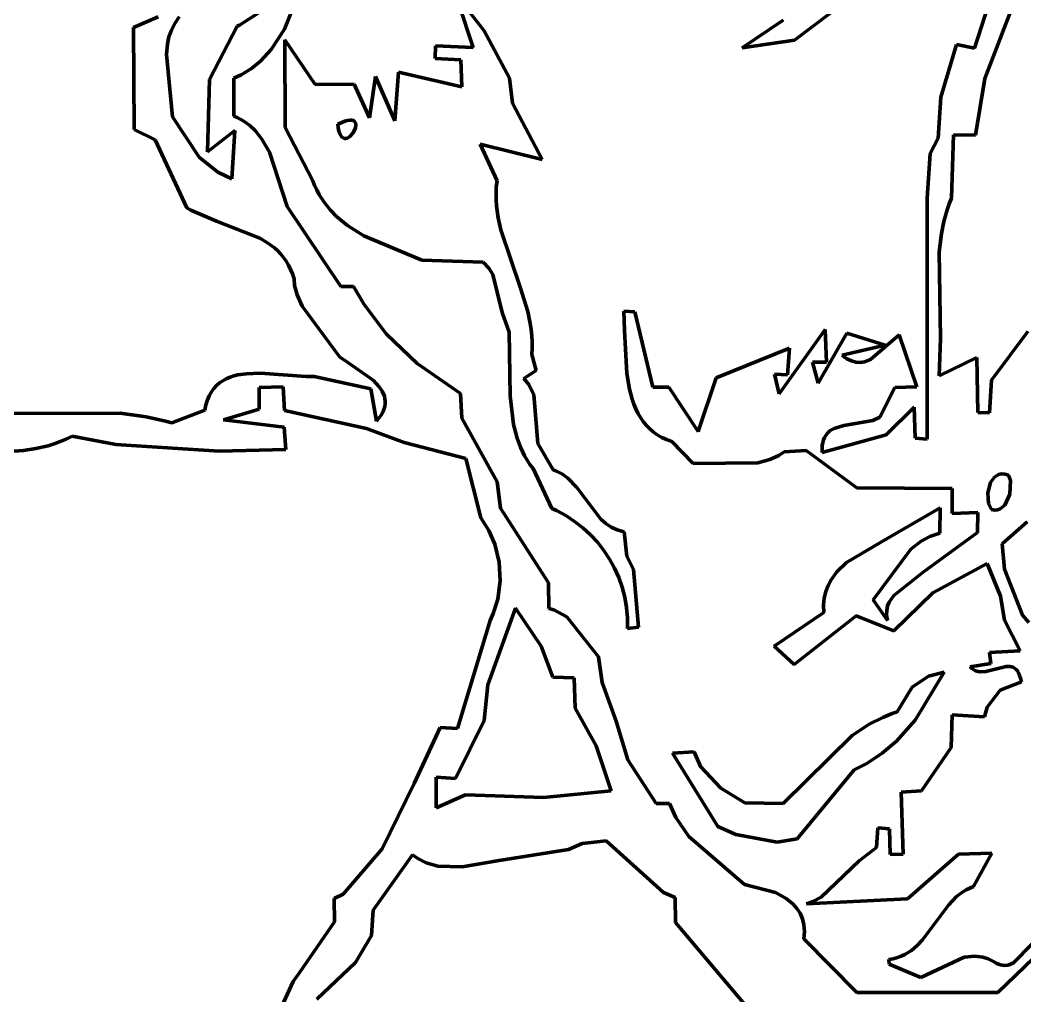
# Model space of a CAD drawing. Header units: millimetres. Extents: x 0 to 7.9, y 0 to 11.
# Drawn here: x 2.167 to 3.274, y 5.927 to 7.002 of the extents above; entities that cross this region are included whole.
import ezdxf

# ---------------------------------------------------------------- set-up
doc = ezdxf.new("R2010")
doc.units = ezdxf.units.MM
doc.layers.add('color#010101ff', color=7, linetype='CONTINUOUS', lineweight=100)
doc.layers.add('color#ffffffff', color=7, linetype='CONTINUOUS', lineweight=100)

msp = doc.modelspace()

# ---------------------------------------------------------------- linework, layer by layer
at = {"layer": 'color#010101ff'}
for p, q in [((2.475, 7.033), (2.4587, 6.9918)), ((3.219, 6.9708), (3.2399, 7.0362)), ((3.2678, 7.0355), (3.2302, 6.9372)), ((2.6666, 6.9715), (2.6505, 7.0202)), ((3.0804, 7.0251), (3.0206, 6.9795)), ((2.4091, 6.996), (2.4347, 7.0126)), ((2.6617, 7.0115), (2.6787, 6.9899)), ((2.2921, 6.9935), (2.3195, 7.0053)), ((2.3376, 6.998), (2.334, 6.9907)), ((2.3425, 7.0051), (2.3376, 6.998)), ((2.9628, 6.9709), (3.0081, 7.0017)), ((2.293, 6.8812), (2.2921, 6.9935)), ((2.334, 6.9907), (2.3313, 6.9832)), ((2.3759, 6.9361), (2.4066, 6.995)), ((2.4066, 6.995), (2.4091, 6.996)), ((2.4587, 6.9918), (2.4441, 6.9694)), ((2.6787, 6.9899), (2.7066, 6.9376)), ((2.3296, 6.9756), (2.3285, 6.9638)), ((2.3313, 6.9832), (2.3296, 6.9756)), ((2.4593, 6.8835), (2.4591, 6.98)), ((2.4591, 6.98), (2.4923, 6.9307)), ((3.0206, 6.9795), (2.9628, 6.9709)), ((2.3285, 6.9638), (2.3351, 6.895)), ((2.4441, 6.9694), (2.4322, 6.9565)), ((2.6248, 6.9592), (2.6251, 6.9732)), ((2.6251, 6.9732), (2.6666, 6.9715)), ((3.1817, 6.9166), (3.1991, 6.9747)), ((3.1991, 6.9747), (3.219, 6.9708)), ((2.4322, 6.9565), (2.4221, 6.9482)), ((2.6528, 6.9579), (2.6248, 6.9592)), ((2.654, 6.9282), (2.6528, 6.9579)), ((2.4221, 6.9482), (2.4109, 6.9413)), ((2.58, 6.8905), (2.5844, 6.9443)), ((2.5844, 6.9443), (2.654, 6.9282)), ((2.3739, 6.8566), (2.3759, 6.9361)), ((2.4028, 6.9375), (2.4026, 6.8959)), ((2.4109, 6.9413), (2.4028, 6.9375)), ((2.4923, 6.9307), (2.5352, 6.9311)), ((2.5352, 6.9311), (2.5522, 6.894)), ((2.5522, 6.894), (2.5589, 6.9396)), ((2.5589, 6.9396), (2.58, 6.8905)), ((2.7066, 6.9376), (2.71, 6.91)), ((3.2302, 6.9372), (3.2199, 6.8749)), ((2.71, 6.91), (2.7425, 6.8481)), ((3.179, 6.8716), (3.1817, 6.9166)), ((2.3351, 6.895), (2.3647, 6.8506)), ((2.4026, 6.8959), (2.4065, 6.8943)), ((2.4065, 6.8943), (2.4138, 6.8903)), ((2.4138, 6.8903), (2.4203, 6.8855)), ((2.5216, 6.889), (2.5174, 6.8871)), ((2.5174, 6.8871), (2.5179, 6.8829)), ((2.5252, 6.8904), (2.5216, 6.889)), ((2.5282, 6.8912), (2.5252, 6.8904)), ((2.5308, 6.8915), (2.5282, 6.8912)), ((2.5329, 6.8914), (2.5308, 6.8915)), ((2.5345, 6.8909), (2.5329, 6.8914)), ((2.5358, 6.8901), (2.5345, 6.8909)), ((2.5366, 6.889), (2.5358, 6.8901)), ((2.5371, 6.8877), (2.5366, 6.889)), ((2.5373, 6.8862), (2.5371, 6.8877)), ((2.316, 6.8696), (2.293, 6.8812)), ((2.4039, 6.8802), (2.3739, 6.8566)), ((2.4007, 6.8269), (2.4039, 6.8802)), ((2.4203, 6.8855), (2.4262, 6.88)), ((2.4262, 6.88), (2.4338, 6.8705)), ((2.4898, 6.8247), (2.4593, 6.8835)), ((2.5179, 6.8829), (2.5186, 6.8794)), ((2.5186, 6.8794), (2.5195, 6.8765)), ((2.5195, 6.8765), (2.5206, 6.8744)), ((2.5304, 6.8732), (2.5343, 6.8775)), ((2.5343, 6.8775), (2.5367, 6.8828)), ((2.5367, 6.8828), (2.5373, 6.8862)), ((2.3511, 6.7948), (2.316, 6.8696)), ((2.4338, 6.8705), (2.442, 6.8561)), ((2.5206, 6.8744), (2.5218, 6.8728)), ((2.5218, 6.8728), (2.5231, 6.8718)), ((2.5231, 6.8718), (2.5245, 6.8713)), ((2.5245, 6.8713), (2.526, 6.8712)), ((2.526, 6.8712), (2.5275, 6.8715)), ((2.5275, 6.8715), (2.5304, 6.8732)), ((2.7425, 6.8481), (2.6743, 6.8648)), ((2.6743, 6.8648), (2.6928, 6.8245)), ((3.1701, 6.8548), (3.179, 6.8716)), ((3.1956, 6.8752), (3.1936, 6.8056)), ((3.2199, 6.8749), (3.1956, 6.8752)), ((2.442, 6.8561), (2.4615, 6.7962)), ((3.1668, 6.8055), (3.1701, 6.8548)), ((2.3647, 6.8506), (2.3852, 6.834)), ((2.3852, 6.834), (2.4007, 6.8269)), ((2.4918, 6.8196), (2.4898, 6.8247)), ((2.6928, 6.8245), (2.692, 6.8175)), ((2.4941, 6.8146), (2.4918, 6.8196)), ((2.4966, 6.8099), (2.4941, 6.8146)), ((2.5023, 6.801), (2.4966, 6.8099)), ((2.692, 6.8175), (2.6917, 6.8106)), ((2.6917, 6.8106), (2.6918, 6.8038)), ((2.5088, 6.7928), (2.5023, 6.801)), ((2.6918, 6.8038), (2.6922, 6.797)), ((3.1668, 6.5401), (3.1668, 6.8055)), ((3.191, 6.7992), (3.1888, 6.7928)), ((3.1936, 6.8056), (3.191, 6.7992)), ((2.3554, 6.7923), (2.3511, 6.7948)), ((2.3837, 6.7802), (2.3554, 6.7923)), ((2.4615, 6.7962), (2.5207, 6.7083)), ((2.516, 6.7854), (2.5088, 6.7928)), ((2.6922, 6.797), (2.694, 6.7837)), ((3.1888, 6.7928), (3.1851, 6.7797)), ((2.4314, 6.7614), (2.3837, 6.7802)), ((2.5281, 6.7753), (2.516, 6.7854)), ((2.694, 6.7837), (2.6968, 6.7706)), ((3.1851, 6.7797), (3.1824, 6.7665)), ((2.5461, 6.7639), (2.5281, 6.7753)), ((2.6968, 6.7706), (2.7188, 6.7065)), ((3.1824, 6.7665), (3.18, 6.7464)), ((2.4398, 6.7565), (2.4314, 6.7614)), ((2.4475, 6.7507), (2.4398, 6.7565)), ((2.6101, 6.7371), (2.5461, 6.7639)), ((2.4511, 6.7475), (2.4475, 6.7507)), ((2.4545, 6.744), (2.4511, 6.7475)), ((2.4576, 6.7403), (2.4545, 6.744)), ((3.18, 6.7464), (3.1813, 6.6508)), ((2.4605, 6.7362), (2.4576, 6.7403)), ((2.4631, 6.7318), (2.4605, 6.7362)), ((2.4654, 6.7271), (2.4631, 6.7318)), ((2.6775, 6.735), (2.6101, 6.7371)), ((2.6836, 6.7285), (2.6775, 6.735)), ((2.4674, 6.7221), (2.4654, 6.7271)), ((2.4691, 6.7166), (2.4674, 6.7221)), ((2.688, 6.7213), (2.6836, 6.7285)), ((2.6983, 6.6796), (2.688, 6.7213)), ((2.4698, 6.7094), (2.4691, 6.7166)), ((2.4724, 6.6992), (2.4698, 6.7094)), ((2.478, 6.6867), (2.4724, 6.6992)), ((2.5207, 6.7083), (2.5346, 6.7083)), ((2.5346, 6.7083), (2.5463, 6.6883)), ((2.7188, 6.7065), (2.7267, 6.6807)), ((2.5463, 6.6883), (2.5711, 6.6559)), ((2.5195, 6.6305), (2.478, 6.6867)), ((2.706, 6.6579), (2.6983, 6.6796)), ((2.7267, 6.6807), (2.7294, 6.6675)), ((2.8332, 6.6596), (2.8325, 6.6809)), ((2.8325, 6.6809), (2.8445, 6.6805)), ((2.8445, 6.6805), (2.8643, 6.5972)), ((2.7294, 6.6675), (2.7304, 6.6608)), ((2.5711, 6.6559), (2.6048, 6.6234)), ((2.7073, 6.588), (2.706, 6.6579)), ((2.7304, 6.6608), (2.7311, 6.654)), ((2.7311, 6.654), (2.7314, 6.6472)), ((2.8358, 6.6124), (2.8332, 6.6596)), ((3.0036, 6.59), (3.0543, 6.661)), ((3.0466, 6.6018), (3.0783, 6.657)), ((3.0543, 6.661), (3.0557, 6.625)), ((3.0783, 6.657), (3.1205, 6.6438)), ((3.1043, 6.6277), (3.1359, 6.655)), ((3.1359, 6.655), (3.1555, 6.5978)), ((3.2376, 6.605), (3.2776, 6.6588)), ((2.7314, 6.6472), (2.7314, 6.6403)), ((3.1205, 6.6438), (3.0729, 6.6325)), ((3.1813, 6.6508), (3.18, 6.61)), ((2.7314, 6.6403), (2.731, 6.6334)), ((2.731, 6.6334), (2.7358, 6.6156)), ((2.9344, 6.6075), (3.0151, 6.6404)), ((3.0151, 6.6404), (3.013, 6.6111)), ((3.0729, 6.6325), (3.0756, 6.6304)), ((2.5247, 6.6272), (2.5195, 6.6305)), ((2.5562, 6.6051), (2.5247, 6.6272)), ((2.6048, 6.6234), (2.6525, 6.5903)), ((3.0557, 6.625), (3.0402, 6.625)), ((3.0402, 6.625), (3.0466, 6.6018)), ((3.0756, 6.6304), (3.0783, 6.6287)), ((3.0783, 6.6287), (3.0809, 6.6273)), ((3.0809, 6.6273), (3.0834, 6.6262)), ((3.0834, 6.6262), (3.0883, 6.6249)), ((3.0883, 6.6249), (3.0931, 6.6246)), ((3.0931, 6.6246), (3.0977, 6.6253)), ((3.0977, 6.6253), (3.1043, 6.6277)), ((3.18, 6.61), (3.2216, 6.6302)), ((3.2216, 6.6302), (3.2224, 6.5695)), ((2.3986, 6.6083), (2.4029, 6.6097)), ((2.4029, 6.6097), (2.4073, 6.6108)), ((2.4073, 6.6108), (2.4167, 6.6122)), ((2.4167, 6.6122), (2.4317, 6.6127)), ((2.4317, 6.6127), (2.4823, 6.6092)), ((2.7358, 6.6156), (2.7223, 6.607)), ((2.8388, 6.595), (2.8358, 6.6124)), ((3.013, 6.6111), (2.9984, 6.6118)), ((2.9984, 6.6118), (3.0036, 6.59)), ((2.3807, 6.596), (2.3838, 6.5992)), ((2.3838, 6.5992), (2.3871, 6.6021)), ((2.3871, 6.6021), (2.3907, 6.6045)), ((2.3907, 6.6045), (2.3945, 6.6066)), ((2.3945, 6.6066), (2.3986, 6.6083)), ((2.4823, 6.6092), (2.4912, 6.6091)), ((2.4912, 6.6091), (2.5538, 6.5956)), ((2.563, 6.5979), (2.5562, 6.6051)), ((2.7223, 6.607), (2.7276, 6.6007)), ((2.7276, 6.6007), (2.7332, 6.5893)), ((2.9143, 6.5485), (2.9344, 6.6075)), ((3.2354, 6.5692), (3.2376, 6.605)), ((2.3736, 6.5833), (2.3756, 6.588)), ((2.3756, 6.588), (2.378, 6.5922)), ((2.378, 6.5922), (2.3807, 6.596)), ((2.4307, 6.5971), (2.4306, 6.573)), ((2.4571, 6.5977), (2.4307, 6.5971)), ((2.4586, 6.5717), (2.4571, 6.5977)), ((2.5538, 6.5956), (2.5599, 6.56)), ((2.5664, 6.5928), (2.563, 6.5979)), ((2.5687, 6.5874), (2.5664, 6.5928)), ((2.5693, 6.5847), (2.5687, 6.5874)), ((2.6525, 6.5903), (2.6541, 6.5633)), ((2.7109, 6.5563), (2.7073, 6.588)), ((2.7332, 6.5893), (2.7377, 6.5352)), ((2.8418, 6.584), (2.8388, 6.595)), ((2.8643, 6.5972), (2.882, 6.5972)), ((2.882, 6.5972), (2.9143, 6.5485)), ((3.1312, 6.5971), (3.1147, 6.5644)), ((3.1555, 6.5978), (3.1312, 6.5971)), ((2.3707, 6.5722), (2.372, 6.578)), ((2.372, 6.578), (2.3736, 6.5833)), ((2.5691, 6.5759), (2.5696, 6.5789)), ((2.5696, 6.5818), (2.5693, 6.5847)), ((2.5696, 6.5789), (2.5696, 6.5818)), ((2.8436, 6.5787), (2.8418, 6.584)), ((2.8457, 6.5736), (2.8436, 6.5787)), ((2.1249, 6.5685), (2.2775, 6.5687)), ((2.2775, 6.5687), (2.3062, 6.5648)), ((2.3344, 6.5581), (2.3707, 6.5722)), ((2.4306, 6.573), (2.3914, 6.5613)), ((2.549, 6.552), (2.4586, 6.5717)), ((2.5627, 6.5633), (2.565, 6.5666)), ((2.565, 6.5666), (2.5669, 6.5698)), ((2.5669, 6.5698), (2.5682, 6.5729)), ((2.5682, 6.5729), (2.5691, 6.5759)), ((2.8481, 6.5687), (2.8457, 6.5736)), ((2.8508, 6.5641), (2.8481, 6.5687)), ((3.1216, 6.5447), (3.1523, 6.5753)), ((3.1523, 6.5753), (3.1536, 6.5412)), ((3.2224, 6.5695), (3.2354, 6.5692)), ((2.3062, 6.5648), (2.3274, 6.5601)), ((2.3274, 6.5601), (2.3344, 6.5581)), ((2.3914, 6.5613), (2.4583, 6.5534)), ((2.5599, 6.56), (2.5627, 6.5633)), ((2.6541, 6.5633), (2.6929, 6.4932)), ((2.7148, 6.5411), (2.7109, 6.5563)), ((2.8538, 6.5596), (2.8508, 6.5641)), ((2.8571, 6.5555), (2.8538, 6.5596)), ((2.8608, 6.5517), (2.8571, 6.5555)), ((3.0748, 6.555), (3.0644, 6.5519)), ((3.107, 6.5608), (3.0748, 6.555)), ((3.1147, 6.5644), (3.107, 6.5608)), ((2.2245, 6.5433), (2.2181, 6.5402)), ((2.2727, 6.5341), (2.2245, 6.5433)), ((2.4583, 6.5534), (2.46, 6.5287)), ((2.5906, 6.5363), (2.549, 6.552)), ((2.8649, 6.5481), (2.8608, 6.5517)), ((2.8693, 6.545), (2.8649, 6.5481)), ((2.8742, 6.5421), (2.8693, 6.545)), ((3.0509, 6.5256), (3.1216, 6.5447)), ((3.0549, 6.5442), (3.0535, 6.5419)), ((3.0564, 6.5462), (3.0549, 6.5442)), ((3.06, 6.5495), (3.0564, 6.5462)), ((3.0644, 6.5519), (3.06, 6.5495)), ((2.1983, 6.5329), (2.1847, 6.5297)), ((2.2049, 6.535), (2.1983, 6.5329)), ((2.2115, 6.5374), (2.2049, 6.535)), ((2.2181, 6.5402), (2.2115, 6.5374)), ((2.3865, 6.527), (2.2727, 6.5341)), ((2.6584, 6.5189), (2.5906, 6.5363)), ((2.7185, 6.5312), (2.7148, 6.5411)), ((2.7377, 6.5352), (2.7547, 6.5063)), ((2.8795, 6.5397), (2.8742, 6.5421)), ((2.8853, 6.5377), (2.8795, 6.5397)), ((2.9089, 6.5133), (2.8853, 6.5377)), ((3.0511, 6.5331), (3.0509, 6.5295)), ((3.0517, 6.5364), (3.0511, 6.5331)), ((3.0525, 6.5393), (3.0517, 6.5364)), ((3.0535, 6.5419), (3.0525, 6.5393)), ((3.1536, 6.5412), (3.1668, 6.5401)), ((2.171, 6.5275), (2.1501, 6.526)), ((2.1847, 6.5297), (2.171, 6.5275)), ((2.46, 6.5287), (2.3865, 6.527)), ((2.7232, 6.5216), (2.7185, 6.5312)), ((2.7291, 6.5122), (2.7232, 6.5216)), ((3.0031, 6.5221), (2.9935, 6.5176)), ((3.0092, 6.5261), (3.0031, 6.5221)), ((3.0335, 6.5277), (3.0092, 6.5261)), ((3.0893, 6.4864), (3.0335, 6.5277)), ((3.0509, 6.5295), (3.0509, 6.5256)), ((2.675, 6.4536), (2.6584, 6.5189)), ((2.7325, 6.5077), (2.7291, 6.5122)), ((2.98, 6.514), (2.9089, 6.5133)), ((2.9935, 6.5176), (2.98, 6.514)), ((2.7531, 6.4639), (2.7325, 6.5077)), ((2.7547, 6.5063), (2.7584, 6.5049)), ((2.7584, 6.5049), (2.765, 6.5014)), ((2.765, 6.5014), (2.7708, 6.4971)), ((3.2453, 6.5011), (3.241, 6.4984)), ((3.2486, 6.5018), (3.2453, 6.5011)), ((3.2523, 6.5016), (3.2486, 6.5018)), ((3.2564, 6.5003), (3.2523, 6.5016)), ((3.2587, 6.4945), (3.2564, 6.5003)), ((2.6929, 6.4932), (2.6967, 6.4643)), ((2.7708, 6.4971), (2.7808, 6.4867)), ((3.2366, 6.4925), (3.2334, 6.481)), ((3.241, 6.4984), (3.2366, 6.4925)), ((3.2579, 6.4795), (3.2587, 6.4945)), ((2.7808, 6.4867), (2.8072, 6.4519)), ((3.1944, 6.4857), (3.0893, 6.4864)), ((3.1944, 6.4581), (3.1944, 6.4857)), ((3.2334, 6.481), (3.2344, 6.4691)), ((3.2522, 6.4676), (3.2579, 6.4795)), ((3.2344, 6.4691), (3.2377, 6.4628)), ((3.2472, 6.4633), (3.2522, 6.4676)), ((2.6967, 6.4643), (2.7495, 6.3818)), ((2.7584, 6.4614), (2.7531, 6.4639)), ((2.7686, 6.4559), (2.7584, 6.4614)), ((2.7782, 6.4496), (2.7686, 6.4559)), ((3.1163, 6.4272), (3.181, 6.4645)), ((3.181, 6.4645), (3.1806, 6.4367)), ((3.2227, 6.4592), (3.1944, 6.4581)), ((3.2222, 6.4373), (3.2227, 6.4592)), ((3.2377, 6.4628), (3.2411, 6.462)), ((3.2411, 6.462), (3.2443, 6.4622)), ((3.2443, 6.4622), (3.2472, 6.4633)), ((2.6838, 6.4395), (2.675, 6.4536)), ((2.7873, 6.4426), (2.7782, 6.4496)), ((2.8072, 6.4519), (2.8125, 6.4472)), ((2.8125, 6.4472), (2.8185, 6.4433)), ((3.2769, 6.4492), (3.2492, 6.4248)), ((2.6903, 6.4244), (2.6838, 6.4395)), ((2.7957, 6.4349), (2.7873, 6.4426)), ((2.8034, 6.4265), (2.7957, 6.4349)), ((2.8185, 6.4433), (2.8218, 6.4416)), ((2.8218, 6.4416), (2.8252, 6.4402)), ((2.8252, 6.4402), (2.829, 6.439)), ((2.829, 6.439), (2.8329, 6.4381)), ((2.8329, 6.4381), (2.8358, 6.4114)), ((3.1698, 6.4329), (3.1601, 6.4278)), ((3.1624, 6.3935), (3.2222, 6.4373)), ((3.1806, 6.4367), (3.1698, 6.4329)), ((2.6951, 6.4046), (2.6903, 6.4244)), ((2.8104, 6.4176), (2.8034, 6.4265)), ((3.0777, 6.4043), (3.1163, 6.4272)), ((3.1601, 6.4278), (3.1486, 6.4191)), ((3.2492, 6.4248), (3.2521, 6.3968)), ((2.8167, 6.4081), (2.8104, 6.4176)), ((2.8358, 6.4114), (2.8432, 6.3964)), ((3.1486, 6.4191), (3.1074, 6.3631)), ((2.6962, 6.3842), (2.6951, 6.4046)), ((2.8222, 6.3982), (2.8167, 6.4081)), ((3.0672, 6.394), (3.0777, 6.4043)), ((3.2327, 6.403), (3.173, 6.3709)), ((3.2475, 6.3672), (3.2327, 6.403)), ((2.8269, 6.3878), (2.8222, 6.3982)), ((2.8432, 6.3964), (2.8485, 6.3331)), ((3.0609, 6.3853), (3.0672, 6.394)), ((3.13, 6.368), (3.1624, 6.3935)), ((3.2521, 6.3968), (3.2719, 6.3463)), ((2.6935, 6.3639), (2.6962, 6.3842)), ((2.7495, 6.3818), (2.7497, 6.3535)), ((2.8307, 6.3771), (2.8269, 6.3878)), ((2.8336, 6.366), (2.8307, 6.3771)), ((3.055, 6.3723), (3.0576, 6.379)), ((3.0576, 6.379), (3.0609, 6.3853)), ((2.8355, 6.3547), (2.8336, 6.366)), ((3.0534, 6.3651), (3.055, 6.3723)), ((3.1247, 6.3606), (3.13, 6.368)), ((3.173, 6.3709), (3.1299, 6.3289)), ((3.252, 6.3408), (3.2475, 6.3672)), ((2.6886, 6.3481), (2.6935, 6.3639)), ((3.0526, 6.3575), (3.0534, 6.3651)), ((3.053, 6.3493), (3.0526, 6.3575)), ((3.1074, 6.3631), (3.123, 6.3405)), ((3.1221, 6.3516), (3.123, 6.3564)), ((3.123, 6.3564), (3.1247, 6.3606)), ((2.7132, 6.3539), (2.6826, 6.2695)), ((2.6853, 6.3405), (2.6886, 6.3481)), ((2.7414, 6.3121), (2.7132, 6.3539)), ((2.7497, 6.3535), (2.7552, 6.352)), ((2.7552, 6.352), (2.7698, 6.3446)), ((2.7698, 6.3446), (2.8044, 6.3003)), ((2.8365, 6.3432), (2.8355, 6.3547)), ((2.9983, 6.312), (3.053, 6.3493)), ((3.0885, 6.3456), (3.0202, 6.2921)), ((3.1299, 6.3289), (3.0885, 6.3456)), ((3.122, 6.3464), (3.1221, 6.3516)), ((3.123, 6.3405), (3.122, 6.3464)), ((3.2719, 6.3463), (3.2786, 6.3383)), ((2.6493, 6.2215), (2.6853, 6.3405)), ((2.8365, 6.3315), (2.8365, 6.3432)), ((2.8485, 6.3331), (2.8365, 6.3315)), ((3.2691, 6.3071), (3.252, 6.3408)), ((2.7543, 6.2779), (2.7414, 6.3121)), ((3.0202, 6.2921), (2.9983, 6.312)), ((2.8044, 6.3003), (2.8087, 6.2721)), ((3.2354, 6.3051), (3.2691, 6.3071)), ((3.2369, 6.293), (3.2354, 6.3051)), ((3.2141, 6.2893), (3.2369, 6.293)), ((3.216, 6.2875), (3.2141, 6.2893)), ((3.2538, 6.2899), (3.2313, 6.2841)), ((3.2578, 6.2899), (3.2538, 6.2899)), ((3.2614, 6.2889), (3.2578, 6.2899)), ((3.2631, 6.2879), (3.2614, 6.2889)), ((2.7777, 6.2771), (2.7543, 6.2779)), ((3.1503, 6.2671), (3.1681, 6.2792)), ((3.1855, 6.2836), (3.1534, 6.2307)), ((3.1681, 6.2792), (3.1855, 6.2836)), ((3.218, 6.2861), (3.216, 6.2875)), ((3.2201, 6.285), (3.218, 6.2861)), ((3.2245, 6.2839), (3.2201, 6.285)), ((3.2313, 6.2841), (3.2245, 6.2839)), ((3.2646, 6.2865), (3.2631, 6.2879)), ((3.2661, 6.2848), (3.2646, 6.2865)), ((3.2674, 6.2826), (3.2661, 6.2848)), ((3.2686, 6.2799), (3.2674, 6.2826)), ((3.2696, 6.2768), (3.2686, 6.2799)), ((2.6826, 6.2695), (2.6787, 6.2301)), ((2.7789, 6.2438), (2.7777, 6.2771)), ((2.8087, 6.2721), (2.8241, 6.2294)), ((3.1338, 6.2397), (3.1503, 6.2671)), ((3.2471, 6.2636), (3.2705, 6.273)), ((3.2705, 6.273), (3.2696, 6.2768)), ((3.233, 6.245), (3.2471, 6.2636)), ((3.2299, 6.2345), (3.233, 6.245)), ((2.8021, 6.2024), (2.7789, 6.2438)), ((3.1027, 6.2261), (3.1177, 6.2337)), ((3.1177, 6.2337), (3.1283, 6.2379)), ((3.1283, 6.2379), (3.1338, 6.2397)), ((3.1932, 6.2005), (3.1944, 6.2365)), ((3.1944, 6.2365), (3.2299, 6.2345)), ((2.6015, 6.161), (2.6302, 6.2226)), ((2.6302, 6.2226), (2.6493, 6.2215)), ((2.6787, 6.2301), (2.6471, 6.1663)), ((2.8241, 6.2294), (2.837, 6.187)), ((3.0842, 6.2137), (3.1027, 6.2261)), ((3.1534, 6.2307), (3.1329, 6.2075)), ((3.0081, 6.1388), (3.0842, 6.2137)), ((2.8187, 6.1528), (2.8021, 6.2024)), ((3.1329, 6.2075), (3.1173, 6.1942)), ((3.1603, 6.153), (3.1932, 6.2005)), ((2.8863, 6.1942), (2.9101, 6.1956)), ((2.9359, 6.1134), (2.8863, 6.1942)), ((2.9101, 6.1956), (2.9168, 6.1797)), ((3.1173, 6.1942), (3.1001, 6.1829)), ((2.837, 6.187), (2.8682, 6.1389)), ((2.9168, 6.1797), (2.9393, 6.1558)), ((3.1001, 6.1829), (3.0861, 6.1761)), ((2.6259, 6.1678), (2.6257, 6.1341)), ((2.6471, 6.1663), (2.6259, 6.1678)), ((3.0861, 6.1761), (3.0234, 6.1)), ((2.5662, 6.0888), (2.6015, 6.161)), ((2.9393, 6.1558), (2.9658, 6.1396)), ((2.6257, 6.1341), (2.6579, 6.1483)), ((2.6579, 6.1483), (2.744, 6.1456)), ((2.744, 6.1456), (2.8187, 6.1528)), ((3.1382, 6.1512), (3.1603, 6.153)), ((3.1401, 6.083), (3.1382, 6.1512)), ((2.8682, 6.1389), (2.8827, 6.1389)), ((2.8827, 6.1389), (2.8899, 6.1234)), ((2.9658, 6.1396), (3.0081, 6.1388)), ((2.8899, 6.1234), (2.9042, 6.1024)), ((2.956, 6.1047), (2.9359, 6.1134)), ((3.1108, 6.0906), (3.1124, 6.1119)), ((3.1124, 6.1119), (3.1252, 6.1111)), ((2.9042, 6.1024), (2.9656, 6.0497)), ((3.0016, 6.0963), (2.956, 6.1047)), ((3.1252, 6.1111), (3.1259, 6.0826)), ((2.7867, 6.0948), (2.7717, 6.0884)), ((2.813, 6.0978), (2.7867, 6.0948)), ((2.8762, 6.0408), (2.813, 6.0978)), ((3.0234, 6.1), (3.0016, 6.0963)), ((3.0918, 6.0759), (3.1108, 6.0906)), ((2.5231, 6.0391), (2.5662, 6.0888)), ((2.5996, 6.0824), (2.5563, 6.0215)), ((2.6054, 6.0782), (2.5996, 6.0824)), ((2.6146, 6.0736), (2.6054, 6.0782)), ((2.7717, 6.0884), (2.6951, 6.0761)), ((3.1259, 6.0826), (3.1401, 6.083)), ((3.2013, 6.0829), (3.1449, 6.0338)), ((3.2381, 6.084), (3.2013, 6.0829)), ((3.2178, 6.0475), (3.2381, 6.084)), ((2.6274, 6.0699), (2.6146, 6.0736)), ((2.6545, 6.0691), (2.6274, 6.0699)), ((2.6951, 6.0761), (2.6545, 6.0691)), ((3.0499, 6.0359), (3.0918, 6.0759)), ((2.9656, 6.0497), (2.9997, 6.0409)), ((3.2097, 6.0437), (3.2136, 6.0458)), ((3.2136, 6.0458), (3.2178, 6.0475)), ((2.5134, 6.0342), (2.5231, 6.0391)), ((2.5136, 6.0084), (2.5134, 6.0342)), ((2.8889, 6.0353), (2.8762, 6.0408)), ((2.8894, 6.0079), (2.8889, 6.0353)), ((2.9997, 6.0409), (3.0115, 6.0344)), ((3.0115, 6.0344), (3.019, 6.0282)), ((3.1449, 6.0338), (3.0339, 6.0285)), ((3.0406, 6.031), (3.0499, 6.0359)), ((3.1903, 6.027), (3.1992, 6.0363)), ((3.1992, 6.0363), (3.206, 6.0415)), ((3.206, 6.0415), (3.2097, 6.0437)), ((3.019, 6.0282), (3.0232, 6.0234)), ((3.0232, 6.0234), (3.0266, 6.018)), ((3.0339, 6.0285), (3.0406, 6.031)), ((3.1617, 5.9887), (3.1903, 6.027)), ((2.5563, 6.0215), (2.5543, 5.9936)), ((3.0266, 6.018), (3.0292, 6.012)), ((3.0292, 6.012), (3.0308, 6.0052)), ((2.4755, 5.9531), (2.5136, 6.0084)), ((2.9716, 5.9107), (2.8894, 6.0079)), ((3.0308, 6.0052), (3.0312, 6.0016)), ((3.0312, 6.0016), (3.0314, 5.9978)), ((3.2446, 5.9308), (3.3263, 6.0098)), ((2.5543, 5.9936), (2.537, 5.9637)), ((3.0313, 5.9939), (3.0309, 5.9897)), ((3.0309, 5.9897), (3.0894, 5.9307)), ((3.0314, 5.9978), (3.0313, 5.9939)), ((3.1493, 5.9771), (3.1558, 5.9825)), ((3.1558, 5.9825), (3.1617, 5.9887)), ((3.2819, 5.9839), (3.2617, 5.9633)), ((3.1246, 5.967), (3.1294, 5.9679)), ((3.1294, 5.9679), (3.1339, 5.9692)), ((3.1339, 5.9692), (3.1381, 5.9707)), ((3.1381, 5.9707), (3.1421, 5.9726)), ((3.1421, 5.9726), (3.1458, 5.9747)), ((3.1458, 5.9747), (3.1493, 5.9771)), ((3.2073, 5.9696), (3.1599, 5.9473)), ((3.2191, 5.9708), (3.2073, 5.9696)), ((3.228, 5.9697), (3.2191, 5.9708)), ((3.2339, 5.9678), (3.228, 5.9697)), ((3.2399, 5.9649), (3.2339, 5.9678)), ((2.537, 5.9637), (2.4944, 5.9233)), ((3.1249, 5.9621), (3.1246, 5.967)), ((3.1599, 5.9473), (3.1249, 5.9621)), ((3.2429, 5.9631), (3.2399, 5.9649)), ((3.2453, 5.962), (3.2429, 5.9631)), ((3.2476, 5.9612), (3.2453, 5.962)), ((3.2519, 5.9605), (3.2476, 5.9612)), ((3.256, 5.961), (3.2519, 5.9605)), ((3.2617, 5.9633), (3.256, 5.961)), ((2.4682, 5.943), (2.4755, 5.9531)), ((2.4433, 5.8893), (2.4682, 5.943)), ((3.0894, 5.9307), (3.2446, 5.9308))]:
    msp.add_line(p, q, dxfattribs=at)
at = {"layer": 'color#ffffffff'}
for p, q in [((2.4587, 6.9918), (2.475, 7.033)), ((3.2399, 7.0362), (3.219, 6.9708)), ((3.2302, 6.9372), (3.2678, 7.0355)), ((2.6505, 7.0202), (2.6666, 6.9715)), ((3.0206, 6.9795), (3.0804, 7.0251)), ((2.4347, 7.0126), (2.4091, 6.996)), ((2.6787, 6.9899), (2.6617, 7.0115)), ((2.3195, 7.0053), (2.2921, 6.9935)), ((2.334, 6.9907), (2.3376, 6.998)), ((2.3376, 6.998), (2.3425, 7.0051)), ((3.0081, 7.0017), (2.9628, 6.9709)), ((2.2921, 6.9935), (2.293, 6.8812)), ((2.3313, 6.9832), (2.334, 6.9907)), ((2.4066, 6.995), (2.3759, 6.9361)), ((2.4091, 6.996), (2.4066, 6.995)), ((2.4441, 6.9694), (2.4587, 6.9918)), ((2.7066, 6.9376), (2.6787, 6.9899)), ((2.3285, 6.9638), (2.3296, 6.9756)), ((2.3296, 6.9756), (2.3313, 6.9832)), ((2.4923, 6.9307), (2.4591, 6.98)), ((2.4591, 6.98), (2.4593, 6.8835)), ((2.9628, 6.9709), (3.0206, 6.9795)), ((2.3351, 6.895), (2.3285, 6.9638)), ((2.4322, 6.9565), (2.4441, 6.9694)), ((2.6251, 6.9732), (2.6248, 6.9592)), ((2.6666, 6.9715), (2.6251, 6.9732)), ((3.1991, 6.9747), (3.1817, 6.9166)), ((3.219, 6.9708), (3.1991, 6.9747)), ((2.4221, 6.9482), (2.4322, 6.9565)), ((2.6248, 6.9592), (2.6528, 6.9579)), ((2.6528, 6.9579), (2.654, 6.9282)), ((2.4109, 6.9413), (2.4221, 6.9482)), ((2.5844, 6.9443), (2.58, 6.8905)), ((2.654, 6.9282), (2.5844, 6.9443)), ((2.3759, 6.9361), (2.3739, 6.8566)), ((2.4026, 6.8959), (2.4028, 6.9375)), ((2.4028, 6.9375), (2.4109, 6.9413)), ((2.5352, 6.9311), (2.4923, 6.9307)), ((2.5522, 6.894), (2.5352, 6.9311)), ((2.5589, 6.9396), (2.5522, 6.894)), ((2.58, 6.8905), (2.5589, 6.9396)), ((2.71, 6.91), (2.7066, 6.9376)), ((3.2199, 6.8749), (3.2302, 6.9372)), ((2.7425, 6.8481), (2.71, 6.91)), ((3.1817, 6.9166), (3.179, 6.8716)), ((2.3647, 6.8506), (2.3351, 6.895)), ((2.4065, 6.8943), (2.4026, 6.8959)), ((2.4138, 6.8903), (2.4065, 6.8943)), ((2.4203, 6.8855), (2.4138, 6.8903)), ((2.5174, 6.8871), (2.5216, 6.889)), ((2.5179, 6.8829), (2.5174, 6.8871)), ((2.5216, 6.889), (2.5252, 6.8904)), ((2.5252, 6.8904), (2.5282, 6.8912)), ((2.5282, 6.8912), (2.5308, 6.8915)), ((2.5308, 6.8915), (2.5329, 6.8914)), ((2.5329, 6.8914), (2.5345, 6.8909)), ((2.5345, 6.8909), (2.5358, 6.8901)), ((2.5358, 6.8901), (2.5366, 6.889)), ((2.5366, 6.889), (2.5371, 6.8877)), ((2.5371, 6.8877), (2.5373, 6.8862)), ((2.293, 6.8812), (2.316, 6.8696)), ((2.3739, 6.8566), (2.4039, 6.8802)), ((2.4039, 6.8802), (2.4007, 6.8269)), ((2.4262, 6.88), (2.4203, 6.8855)), ((2.4338, 6.8705), (2.4262, 6.88)), ((2.4593, 6.8835), (2.4898, 6.8247)), ((2.5186, 6.8794), (2.5179, 6.8829)), ((2.5195, 6.8765), (2.5186, 6.8794)), ((2.5206, 6.8744), (2.5195, 6.8765)), ((2.5343, 6.8775), (2.5304, 6.8732)), ((2.5367, 6.8828), (2.5343, 6.8775)), ((2.5373, 6.8862), (2.5367, 6.8828)), ((2.316, 6.8696), (2.3511, 6.7948)), ((2.442, 6.8561), (2.4338, 6.8705)), ((2.5218, 6.8728), (2.5206, 6.8744)), ((2.5231, 6.8718), (2.5218, 6.8728)), ((2.5245, 6.8713), (2.5231, 6.8718)), ((2.526, 6.8712), (2.5245, 6.8713)), ((2.5275, 6.8715), (2.526, 6.8712)), ((2.5304, 6.8732), (2.5275, 6.8715)), ((2.6928, 6.8245), (2.6743, 6.8648)), ((2.6743, 6.8648), (2.7425, 6.8481)), ((3.179, 6.8716), (3.1701, 6.8548)), ((3.1936, 6.8056), (3.1956, 6.8752)), ((3.1956, 6.8752), (3.2199, 6.8749)), ((2.4615, 6.7962), (2.442, 6.8561)), ((3.1701, 6.8548), (3.1668, 6.8055)), ((2.3852, 6.834), (2.3647, 6.8506)), ((2.4007, 6.8269), (2.3852, 6.834)), ((2.4898, 6.8247), (2.4918, 6.8196)), ((2.692, 6.8175), (2.6928, 6.8245)), ((2.4918, 6.8196), (2.4941, 6.8146)), ((2.4941, 6.8146), (2.4966, 6.8099)), ((2.4966, 6.8099), (2.5023, 6.801)), ((2.6917, 6.8106), (2.692, 6.8175)), ((2.6918, 6.8038), (2.6917, 6.8106)), ((2.5023, 6.801), (2.5088, 6.7928)), ((2.6922, 6.797), (2.6918, 6.8038)), ((3.1668, 6.8055), (3.1668, 6.5401)), ((3.1888, 6.7928), (3.191, 6.7992)), ((3.191, 6.7992), (3.1936, 6.8056)), ((2.3511, 6.7948), (2.3554, 6.7923)), ((2.3554, 6.7923), (2.3837, 6.7802)), ((2.5207, 6.7083), (2.4615, 6.7962)), ((2.5088, 6.7928), (2.516, 6.7854)), ((2.694, 6.7837), (2.6922, 6.797)), ((3.1851, 6.7797), (3.1888, 6.7928)), ((2.3837, 6.7802), (2.4314, 6.7614)), ((2.516, 6.7854), (2.5281, 6.7753)), ((2.6968, 6.7706), (2.694, 6.7837)), ((3.1824, 6.7665), (3.1851, 6.7797)), ((2.5281, 6.7753), (2.5461, 6.7639)), ((2.7188, 6.7065), (2.6968, 6.7706)), ((3.18, 6.7464), (3.1824, 6.7665)), ((2.4314, 6.7614), (2.4398, 6.7565)), ((2.4398, 6.7565), (2.4475, 6.7507)), ((2.5461, 6.7639), (2.6101, 6.7371)), ((2.4475, 6.7507), (2.4511, 6.7475)), ((2.4511, 6.7475), (2.4545, 6.744)), ((2.4545, 6.744), (2.4576, 6.7403)), ((3.1813, 6.6508), (3.18, 6.7464)), ((2.4576, 6.7403), (2.4605, 6.7362)), ((2.4605, 6.7362), (2.4631, 6.7318)), ((2.4631, 6.7318), (2.4654, 6.7271)), ((2.6101, 6.7371), (2.6775, 6.735)), ((2.6775, 6.735), (2.6836, 6.7285)), ((2.4654, 6.7271), (2.4674, 6.7221)), ((2.4674, 6.7221), (2.4691, 6.7166)), ((2.6836, 6.7285), (2.688, 6.7213)), ((2.688, 6.7213), (2.6983, 6.6796)), ((2.4691, 6.7166), (2.4698, 6.7094)), ((2.4698, 6.7094), (2.4724, 6.6992)), ((2.4724, 6.6992), (2.478, 6.6867)), ((2.5346, 6.7083), (2.5207, 6.7083)), ((2.5463, 6.6883), (2.5346, 6.7083)), ((2.7267, 6.6807), (2.7188, 6.7065)), ((2.5711, 6.6559), (2.5463, 6.6883)), ((2.478, 6.6867), (2.5195, 6.6305)), ((2.6983, 6.6796), (2.706, 6.6579)), ((2.7294, 6.6675), (2.7267, 6.6807)), ((2.8445, 6.6805), (2.8325, 6.6809)), ((2.8325, 6.6809), (2.8332, 6.6596)), ((2.8643, 6.5972), (2.8445, 6.6805)), ((2.7304, 6.6608), (2.7294, 6.6675)), ((2.6048, 6.6234), (2.5711, 6.6559)), ((2.706, 6.6579), (2.7073, 6.588)), ((2.7311, 6.654), (2.7304, 6.6608)), ((2.7314, 6.6472), (2.7311, 6.654)), ((2.8332, 6.6596), (2.8358, 6.6124)), ((3.0543, 6.661), (3.0036, 6.59)), ((3.0783, 6.657), (3.0466, 6.6018)), ((3.0557, 6.625), (3.0543, 6.661)), ((3.1205, 6.6438), (3.0783, 6.657)), ((3.1359, 6.655), (3.1043, 6.6277)), ((3.1555, 6.5978), (3.1359, 6.655)), ((3.2776, 6.6588), (3.2376, 6.605)), ((2.7314, 6.6403), (2.7314, 6.6472)), ((3.0729, 6.6325), (3.1205, 6.6438)), ((3.18, 6.61), (3.1813, 6.6508)), ((2.731, 6.6334), (2.7314, 6.6403)), ((2.7358, 6.6156), (2.731, 6.6334)), ((3.0151, 6.6404), (2.9344, 6.6075)), ((3.013, 6.6111), (3.0151, 6.6404)), ((3.0756, 6.6304), (3.0729, 6.6325)), ((2.5195, 6.6305), (2.5247, 6.6272)), ((2.5247, 6.6272), (2.5562, 6.6051)), ((2.6525, 6.5903), (2.6048, 6.6234)), ((3.0466, 6.6018), (3.0402, 6.625)), ((3.0402, 6.625), (3.0557, 6.625)), ((3.0783, 6.6287), (3.0756, 6.6304)), ((3.0809, 6.6273), (3.0783, 6.6287)), ((3.0834, 6.6262), (3.0809, 6.6273)), ((3.0883, 6.6249), (3.0834, 6.6262)), ((3.0931, 6.6246), (3.0883, 6.6249)), ((3.0977, 6.6253), (3.0931, 6.6246)), ((3.1043, 6.6277), (3.0977, 6.6253)), ((3.2216, 6.6302), (3.18, 6.61)), ((3.2224, 6.5695), (3.2216, 6.6302)), ((2.4029, 6.6097), (2.3986, 6.6083)), ((2.4073, 6.6108), (2.4029, 6.6097)), ((2.4167, 6.6122), (2.4073, 6.6108)), ((2.4317, 6.6127), (2.4167, 6.6122)), ((2.4823, 6.6092), (2.4317, 6.6127)), ((2.7223, 6.607), (2.7358, 6.6156)), ((2.8358, 6.6124), (2.8388, 6.595)), ((3.0036, 6.59), (2.9984, 6.6118)), ((2.9984, 6.6118), (3.013, 6.6111)), ((2.3838, 6.5992), (2.3807, 6.596)), ((2.3871, 6.6021), (2.3838, 6.5992)), ((2.3907, 6.6045), (2.3871, 6.6021)), ((2.3945, 6.6066), (2.3907, 6.6045)), ((2.3986, 6.6083), (2.3945, 6.6066)), ((2.4912, 6.6091), (2.4823, 6.6092)), ((2.5538, 6.5956), (2.4912, 6.6091)), ((2.5562, 6.6051), (2.563, 6.5979)), ((2.7276, 6.6007), (2.7223, 6.607)), ((2.7332, 6.5893), (2.7276, 6.6007)), ((2.9344, 6.6075), (2.9143, 6.5485)), ((3.2376, 6.605), (3.2354, 6.5692)), ((2.3756, 6.588), (2.3736, 6.5833)), ((2.378, 6.5922), (2.3756, 6.588)), ((2.3807, 6.596), (2.378, 6.5922)), ((2.4306, 6.573), (2.4307, 6.5971)), ((2.4307, 6.5971), (2.4571, 6.5977)), ((2.4571, 6.5977), (2.4586, 6.5717)), ((2.5599, 6.56), (2.5538, 6.5956)), ((2.563, 6.5979), (2.5664, 6.5928)), ((2.5664, 6.5928), (2.5687, 6.5874)), ((2.5687, 6.5874), (2.5693, 6.5847)), ((2.6541, 6.5633), (2.6525, 6.5903)), ((2.7073, 6.588), (2.7109, 6.5563)), ((2.7377, 6.5352), (2.7332, 6.5893)), ((2.8388, 6.595), (2.8418, 6.584)), ((2.882, 6.5972), (2.8643, 6.5972)), ((2.9143, 6.5485), (2.882, 6.5972)), ((3.1147, 6.5644), (3.1312, 6.5971)), ((3.1312, 6.5971), (3.1555, 6.5978)), ((2.372, 6.578), (2.3707, 6.5722)), ((2.3736, 6.5833), (2.372, 6.578)), ((2.5696, 6.5789), (2.5691, 6.5759)), ((2.5693, 6.5847), (2.5696, 6.5818)), ((2.5696, 6.5818), (2.5696, 6.5789)), ((2.8418, 6.584), (2.8436, 6.5787)), ((2.8436, 6.5787), (2.8457, 6.5736)), ((2.2775, 6.5687), (2.1249, 6.5685)), ((2.3062, 6.5648), (2.2775, 6.5687)), ((2.3707, 6.5722), (2.3344, 6.5581)), ((2.3914, 6.5613), (2.4306, 6.573)), ((2.4586, 6.5717), (2.549, 6.552)), ((2.565, 6.5666), (2.5627, 6.5633)), ((2.5669, 6.5698), (2.565, 6.5666)), ((2.5682, 6.5729), (2.5669, 6.5698)), ((2.5691, 6.5759), (2.5682, 6.5729)), ((2.8457, 6.5736), (2.8481, 6.5687)), ((2.8481, 6.5687), (2.8508, 6.5641)), ((3.1523, 6.5753), (3.1216, 6.5447)), ((3.1536, 6.5412), (3.1523, 6.5753)), ((3.2354, 6.5692), (3.2224, 6.5695)), ((2.3274, 6.5601), (2.3062, 6.5648)), ((2.3344, 6.5581), (2.3274, 6.5601)), ((2.4583, 6.5534), (2.3914, 6.5613)), ((2.5627, 6.5633), (2.5599, 6.56)), ((2.6929, 6.4932), (2.6541, 6.5633)), ((2.7109, 6.5563), (2.7148, 6.5411)), ((2.8508, 6.5641), (2.8538, 6.5596)), ((2.8538, 6.5596), (2.8571, 6.5555)), ((2.8571, 6.5555), (2.8608, 6.5517)), ((3.0644, 6.5519), (3.0748, 6.555)), ((3.0748, 6.555), (3.107, 6.5608)), ((3.107, 6.5608), (3.1147, 6.5644)), ((2.2181, 6.5402), (2.2245, 6.5433)), ((2.2245, 6.5433), (2.2727, 6.5341)), ((2.46, 6.5287), (2.4583, 6.5534)), ((2.549, 6.552), (2.5906, 6.5363)), ((2.8608, 6.5517), (2.8649, 6.5481)), ((2.8649, 6.5481), (2.8693, 6.545)), ((2.8693, 6.545), (2.8742, 6.5421)), ((3.1216, 6.5447), (3.0509, 6.5256)), ((3.0535, 6.5419), (3.0549, 6.5442)), ((3.0549, 6.5442), (3.0564, 6.5462)), ((3.0564, 6.5462), (3.06, 6.5495)), ((3.06, 6.5495), (3.0644, 6.5519)), ((2.1847, 6.5297), (2.1983, 6.5329)), ((2.1983, 6.5329), (2.2049, 6.535)), ((2.2049, 6.535), (2.2115, 6.5374)), ((2.2115, 6.5374), (2.2181, 6.5402)), ((2.2727, 6.5341), (2.3865, 6.527)), ((2.5906, 6.5363), (2.6584, 6.5189)), ((2.7148, 6.5411), (2.7185, 6.5312)), ((2.7547, 6.5063), (2.7377, 6.5352)), ((2.8742, 6.5421), (2.8795, 6.5397)), ((2.8795, 6.5397), (2.8853, 6.5377)), ((2.8853, 6.5377), (2.9089, 6.5133)), ((3.0509, 6.5295), (3.0511, 6.5331)), ((3.0511, 6.5331), (3.0517, 6.5364)), ((3.0517, 6.5364), (3.0525, 6.5393)), ((3.0525, 6.5393), (3.0535, 6.5419)), ((3.1668, 6.5401), (3.1536, 6.5412)), ((2.1501, 6.526), (2.171, 6.5275)), ((2.171, 6.5275), (2.1847, 6.5297)), ((2.3865, 6.527), (2.46, 6.5287)), ((2.7185, 6.5312), (2.7232, 6.5216)), ((2.7232, 6.5216), (2.7291, 6.5122)), ((2.9935, 6.5176), (3.0031, 6.5221)), ((3.0031, 6.5221), (3.0092, 6.5261)), ((3.0092, 6.5261), (3.0335, 6.5277)), ((3.0335, 6.5277), (3.0893, 6.4864)), ((3.0509, 6.5256), (3.0509, 6.5295)), ((2.6584, 6.5189), (2.675, 6.4536)), ((2.7291, 6.5122), (2.7325, 6.5077)), ((2.9089, 6.5133), (2.98, 6.514)), ((2.98, 6.514), (2.9935, 6.5176)), ((2.7325, 6.5077), (2.7531, 6.4639)), ((2.7584, 6.5049), (2.7547, 6.5063)), ((2.765, 6.5014), (2.7584, 6.5049)), ((2.7708, 6.4971), (2.765, 6.5014)), ((3.241, 6.4984), (3.2453, 6.5011)), ((3.2453, 6.5011), (3.2486, 6.5018)), ((3.2486, 6.5018), (3.2523, 6.5016)), ((3.2523, 6.5016), (3.2564, 6.5003)), ((3.2564, 6.5003), (3.2587, 6.4945)), ((2.6967, 6.4643), (2.6929, 6.4932)), ((2.7808, 6.4867), (2.7708, 6.4971)), ((3.2334, 6.481), (3.2366, 6.4925)), ((3.2366, 6.4925), (3.241, 6.4984)), ((3.2587, 6.4945), (3.2579, 6.4795)), ((2.8072, 6.4519), (2.7808, 6.4867)), ((3.0893, 6.4864), (3.1944, 6.4857)), ((3.1944, 6.4857), (3.1944, 6.4581)), ((3.2344, 6.4691), (3.2334, 6.481)), ((3.2579, 6.4795), (3.2522, 6.4676)), ((3.2377, 6.4628), (3.2344, 6.4691)), ((3.2522, 6.4676), (3.2472, 6.4633)), ((2.7495, 6.3818), (2.6967, 6.4643)), ((2.7531, 6.4639), (2.7584, 6.4614)), ((2.7584, 6.4614), (2.7686, 6.4559)), ((2.7686, 6.4559), (2.7782, 6.4496)), ((3.181, 6.4645), (3.1163, 6.4272)), ((3.1806, 6.4367), (3.181, 6.4645)), ((3.1944, 6.4581), (3.2227, 6.4592)), ((3.2227, 6.4592), (3.2222, 6.4373)), ((3.2411, 6.462), (3.2377, 6.4628)), ((3.2443, 6.4622), (3.2411, 6.462)), ((3.2472, 6.4633), (3.2443, 6.4622)), ((2.675, 6.4536), (2.6838, 6.4395)), ((2.7782, 6.4496), (2.7873, 6.4426)), ((2.8125, 6.4472), (2.8072, 6.4519)), ((2.8185, 6.4433), (2.8125, 6.4472)), ((3.2492, 6.4248), (3.2769, 6.4492)), ((2.6838, 6.4395), (2.6903, 6.4244)), ((2.7873, 6.4426), (2.7957, 6.4349)), ((2.7957, 6.4349), (2.8034, 6.4265)), ((2.8218, 6.4416), (2.8185, 6.4433)), ((2.8252, 6.4402), (2.8218, 6.4416)), ((2.829, 6.439), (2.8252, 6.4402)), ((2.8329, 6.4381), (2.829, 6.439)), ((2.8358, 6.4114), (2.8329, 6.4381)), ((3.1601, 6.4278), (3.1698, 6.4329)), ((3.2222, 6.4373), (3.1624, 6.3935)), ((3.1698, 6.4329), (3.1806, 6.4367)), ((2.6903, 6.4244), (2.6951, 6.4046)), ((2.8034, 6.4265), (2.8104, 6.4176)), ((3.1163, 6.4272), (3.0777, 6.4043)), ((3.1486, 6.4191), (3.1601, 6.4278)), ((3.2521, 6.3968), (3.2492, 6.4248)), ((2.8104, 6.4176), (2.8167, 6.4081)), ((2.8432, 6.3964), (2.8358, 6.4114)), ((3.1074, 6.3631), (3.1486, 6.4191)), ((2.6951, 6.4046), (2.6962, 6.3842)), ((2.8167, 6.4081), (2.8222, 6.3982)), ((3.0777, 6.4043), (3.0672, 6.394)), ((3.173, 6.3709), (3.2327, 6.403)), ((3.2327, 6.403), (3.2475, 6.3672)), ((2.8222, 6.3982), (2.8269, 6.3878)), ((2.8485, 6.3331), (2.8432, 6.3964)), ((3.0672, 6.394), (3.0609, 6.3853)), ((3.1624, 6.3935), (3.13, 6.368)), ((3.2719, 6.3463), (3.2521, 6.3968)), ((2.6962, 6.3842), (2.6935, 6.3639)), ((2.7497, 6.3535), (2.7495, 6.3818)), ((2.8269, 6.3878), (2.8307, 6.3771)), ((2.8307, 6.3771), (2.8336, 6.366)), ((3.0576, 6.379), (3.055, 6.3723)), ((3.0609, 6.3853), (3.0576, 6.379)), ((2.8336, 6.366), (2.8355, 6.3547)), ((3.055, 6.3723), (3.0534, 6.3651)), ((3.13, 6.368), (3.1247, 6.3606)), ((3.1299, 6.3289), (3.173, 6.3709)), ((3.2475, 6.3672), (3.252, 6.3408)), ((2.6935, 6.3639), (2.6886, 6.3481)), ((3.0534, 6.3651), (3.0526, 6.3575)), ((3.0526, 6.3575), (3.053, 6.3493)), ((3.123, 6.3405), (3.1074, 6.3631)), ((3.123, 6.3564), (3.1221, 6.3516)), ((3.1247, 6.3606), (3.123, 6.3564)), ((2.6826, 6.2695), (2.7132, 6.3539)), ((2.6886, 6.3481), (2.6853, 6.3405)), ((2.7132, 6.3539), (2.7414, 6.3121)), ((2.7552, 6.352), (2.7497, 6.3535)), ((2.7698, 6.3446), (2.7552, 6.352)), ((2.8044, 6.3003), (2.7698, 6.3446)), ((2.8355, 6.3547), (2.8365, 6.3432)), ((3.053, 6.3493), (2.9983, 6.312)), ((3.0202, 6.2921), (3.0885, 6.3456)), ((3.0885, 6.3456), (3.1299, 6.3289)), ((3.1221, 6.3516), (3.122, 6.3464)), ((3.122, 6.3464), (3.123, 6.3405)), ((3.2786, 6.3383), (3.2719, 6.3463)), ((2.6853, 6.3405), (2.6493, 6.2215)), ((2.8365, 6.3432), (2.8365, 6.3315)), ((2.8365, 6.3315), (2.8485, 6.3331)), ((3.252, 6.3408), (3.2691, 6.3071)), ((2.7414, 6.3121), (2.7543, 6.2779)), ((2.9983, 6.312), (3.0202, 6.2921)), ((2.8087, 6.2721), (2.8044, 6.3003)), ((3.2691, 6.3071), (3.2354, 6.3051)), ((3.2354, 6.3051), (3.2369, 6.293)), ((3.2369, 6.293), (3.2141, 6.2893)), ((3.2141, 6.2893), (3.216, 6.2875)), ((3.2313, 6.2841), (3.2538, 6.2899)), ((3.2538, 6.2899), (3.2578, 6.2899)), ((3.2578, 6.2899), (3.2614, 6.2889)), ((3.2614, 6.2889), (3.2631, 6.2879)), ((2.7543, 6.2779), (2.7777, 6.2771)), ((3.1681, 6.2792), (3.1503, 6.2671)), ((3.1534, 6.2307), (3.1855, 6.2836)), ((3.1855, 6.2836), (3.1681, 6.2792)), ((3.216, 6.2875), (3.218, 6.2861)), ((3.218, 6.2861), (3.2201, 6.285)), ((3.2201, 6.285), (3.2245, 6.2839)), ((3.2245, 6.2839), (3.2313, 6.2841)), ((3.2631, 6.2879), (3.2646, 6.2865)), ((3.2646, 6.2865), (3.2661, 6.2848)), ((3.2661, 6.2848), (3.2674, 6.2826)), ((3.2674, 6.2826), (3.2686, 6.2799)), ((3.2686, 6.2799), (3.2696, 6.2768)), ((2.6787, 6.2301), (2.6826, 6.2695)), ((2.7777, 6.2771), (2.7789, 6.2438)), ((2.8241, 6.2294), (2.8087, 6.2721)), ((3.1503, 6.2671), (3.1338, 6.2397)), ((3.2705, 6.273), (3.2471, 6.2636)), ((3.2696, 6.2768), (3.2705, 6.273)), ((3.2471, 6.2636), (3.233, 6.245)), ((3.233, 6.245), (3.2299, 6.2345)), ((2.7789, 6.2438), (2.8021, 6.2024)), ((3.1177, 6.2337), (3.1027, 6.2261)), ((3.1283, 6.2379), (3.1177, 6.2337)), ((3.1338, 6.2397), (3.1283, 6.2379)), ((3.1944, 6.2365), (3.1932, 6.2005)), ((3.2299, 6.2345), (3.1944, 6.2365)), ((2.6302, 6.2226), (2.6015, 6.161)), ((2.6493, 6.2215), (2.6302, 6.2226)), ((2.6471, 6.1663), (2.6787, 6.2301)), ((2.837, 6.187), (2.8241, 6.2294)), ((3.1027, 6.2261), (3.0842, 6.2137)), ((3.1329, 6.2075), (3.1534, 6.2307)), ((3.0842, 6.2137), (3.0081, 6.1388)), ((2.8021, 6.2024), (2.8187, 6.1528)), ((3.1173, 6.1942), (3.1329, 6.2075)), ((3.1932, 6.2005), (3.1603, 6.153)), ((2.9101, 6.1956), (2.8863, 6.1942)), ((2.8863, 6.1942), (2.9359, 6.1134)), ((2.9168, 6.1797), (2.9101, 6.1956)), ((3.1001, 6.1829), (3.1173, 6.1942)), ((2.8682, 6.1389), (2.837, 6.187)), ((2.9393, 6.1558), (2.9168, 6.1797)), ((3.0861, 6.1761), (3.1001, 6.1829)), ((2.6257, 6.1341), (2.6259, 6.1678)), ((2.6259, 6.1678), (2.6471, 6.1663)), ((3.0234, 6.1), (3.0861, 6.1761)), ((2.6015, 6.161), (2.5662, 6.0888)), ((2.9658, 6.1396), (2.9393, 6.1558)), ((2.6579, 6.1483), (2.6257, 6.1341)), ((2.744, 6.1456), (2.6579, 6.1483)), ((2.8187, 6.1528), (2.744, 6.1456)), ((3.1603, 6.153), (3.1382, 6.1512)), ((3.1382, 6.1512), (3.1401, 6.083)), ((2.8827, 6.1389), (2.8682, 6.1389)), ((2.8899, 6.1234), (2.8827, 6.1389)), ((3.0081, 6.1388), (2.9658, 6.1396)), ((2.9042, 6.1024), (2.8899, 6.1234)), ((2.9359, 6.1134), (2.956, 6.1047)), ((3.1124, 6.1119), (3.1108, 6.0906)), ((3.1252, 6.1111), (3.1124, 6.1119)), ((2.9656, 6.0497), (2.9042, 6.1024)), ((2.956, 6.1047), (3.0016, 6.0963)), ((3.1259, 6.0826), (3.1252, 6.1111)), ((2.7717, 6.0884), (2.7867, 6.0948)), ((2.7867, 6.0948), (2.813, 6.0978)), ((2.813, 6.0978), (2.8762, 6.0408)), ((3.0016, 6.0963), (3.0234, 6.1)), ((3.1108, 6.0906), (3.0918, 6.0759)), ((2.5662, 6.0888), (2.5231, 6.0391)), ((2.5563, 6.0215), (2.5996, 6.0824)), ((2.5996, 6.0824), (2.6054, 6.0782)), ((2.6054, 6.0782), (2.6146, 6.0736)), ((2.6951, 6.0761), (2.7717, 6.0884)), ((3.1401, 6.083), (3.1259, 6.0826)), ((3.1449, 6.0338), (3.2013, 6.0829)), ((3.2013, 6.0829), (3.2381, 6.084)), ((3.2381, 6.084), (3.2178, 6.0475)), ((2.6146, 6.0736), (2.6274, 6.0699)), ((2.6274, 6.0699), (2.6545, 6.0691)), ((2.6545, 6.0691), (2.6951, 6.0761)), ((3.0918, 6.0759), (3.0499, 6.0359)), ((2.9997, 6.0409), (2.9656, 6.0497)), ((3.2136, 6.0458), (3.2097, 6.0437)), ((3.2178, 6.0475), (3.2136, 6.0458)), ((2.5231, 6.0391), (2.5134, 6.0342)), ((2.5134, 6.0342), (2.5136, 6.0084)), ((2.8762, 6.0408), (2.8889, 6.0353)), ((2.8889, 6.0353), (2.8894, 6.0079)), ((3.0115, 6.0344), (2.9997, 6.0409)), ((3.019, 6.0282), (3.0115, 6.0344)), ((3.0339, 6.0285), (3.1449, 6.0338)), ((3.0499, 6.0359), (3.0406, 6.031)), ((3.1992, 6.0363), (3.1903, 6.027)), ((3.206, 6.0415), (3.1992, 6.0363)), ((3.2097, 6.0437), (3.206, 6.0415)), ((3.0232, 6.0234), (3.019, 6.0282)), ((3.0266, 6.018), (3.0232, 6.0234)), ((3.0406, 6.031), (3.0339, 6.0285)), ((3.1903, 6.027), (3.1617, 5.9887)), ((2.5543, 5.9936), (2.5563, 6.0215)), ((3.0292, 6.012), (3.0266, 6.018)), ((3.0308, 6.0052), (3.0292, 6.012)), ((2.5136, 6.0084), (2.4755, 5.9531)), ((2.8894, 6.0079), (2.9716, 5.9107)), ((3.0312, 6.0016), (3.0308, 6.0052)), ((3.0314, 5.9978), (3.0312, 6.0016)), ((3.3263, 6.0098), (3.2446, 5.9308)), ((2.537, 5.9637), (2.5543, 5.9936)), ((3.0309, 5.9897), (3.0313, 5.9939)), ((3.0894, 5.9307), (3.0309, 5.9897)), ((3.0313, 5.9939), (3.0314, 5.9978)), ((3.1558, 5.9825), (3.1493, 5.9771)), ((3.1617, 5.9887), (3.1558, 5.9825)), ((3.2617, 5.9633), (3.2819, 5.9839)), ((3.1294, 5.9679), (3.1246, 5.967)), ((3.1339, 5.9692), (3.1294, 5.9679)), ((3.1381, 5.9707), (3.1339, 5.9692)), ((3.1421, 5.9726), (3.1381, 5.9707)), ((3.1458, 5.9747), (3.1421, 5.9726)), ((3.1493, 5.9771), (3.1458, 5.9747)), ((3.1599, 5.9473), (3.2073, 5.9696)), ((3.2073, 5.9696), (3.2191, 5.9708)), ((3.2191, 5.9708), (3.228, 5.9697)), ((3.228, 5.9697), (3.2339, 5.9678)), ((3.2339, 5.9678), (3.2399, 5.9649)), ((2.4944, 5.9233), (2.537, 5.9637)), ((3.1246, 5.967), (3.1249, 5.9621)), ((3.1249, 5.9621), (3.1599, 5.9473)), ((3.2399, 5.9649), (3.2429, 5.9631)), ((3.2429, 5.9631), (3.2453, 5.962)), ((3.2453, 5.962), (3.2476, 5.9612)), ((3.2476, 5.9612), (3.2519, 5.9605)), ((3.2519, 5.9605), (3.256, 5.961)), ((3.256, 5.961), (3.2617, 5.9633)), ((2.4755, 5.9531), (2.4682, 5.943)), ((2.4682, 5.943), (2.4433, 5.8893)), ((3.2446, 5.9308), (3.0894, 5.9307))]:
    msp.add_line(p, q, dxfattribs=at)

doc.saveas('drawing.dxf')
